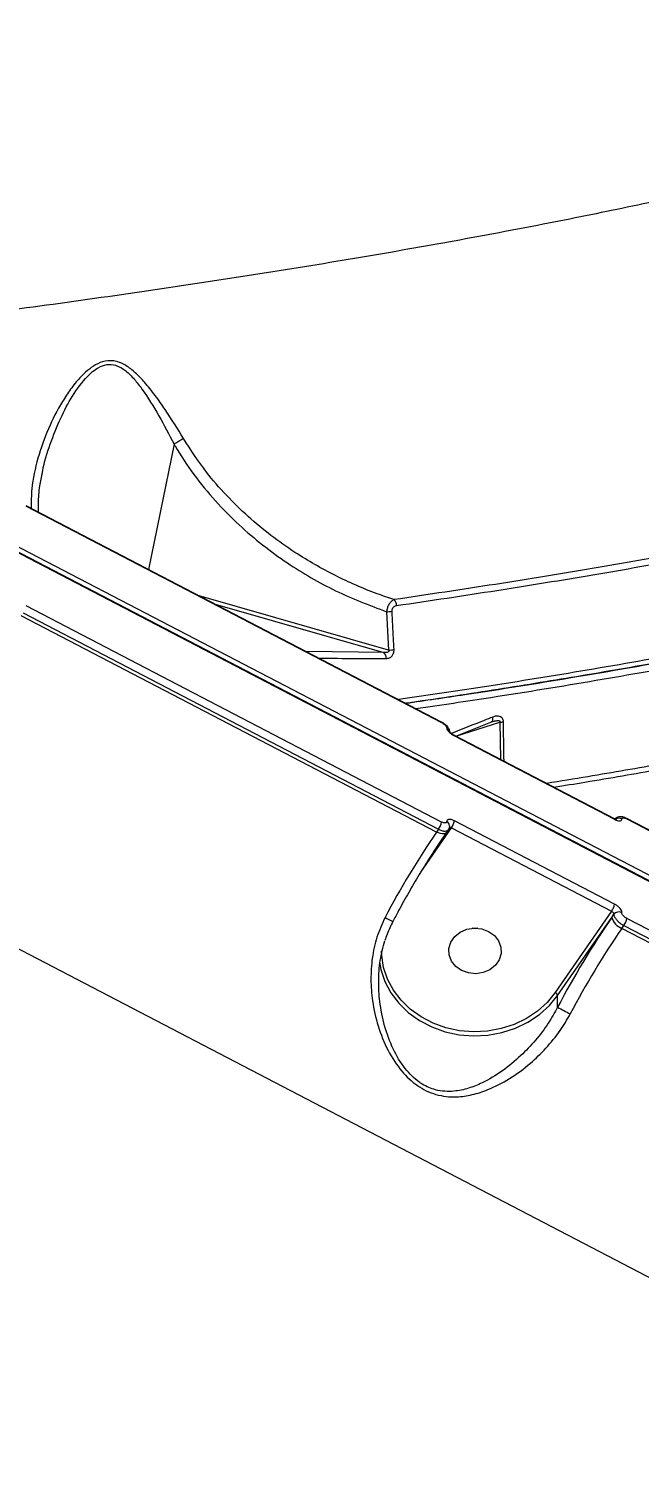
# Model space of a CAD drawing. Header units: millimetres. Extents: x -4335 to 4318, y -3792 to 3101.
# Drawn here: x 1230.8 to 1335.4, y 196 to 440.5 of the extents above; entities that cross this region are included whole.
import ezdxf

# ---------------------------------------------------------------- set-up
doc = ezdxf.new("R2010")
doc.units = ezdxf.units.MM
doc.layers.add('DIKOM_ОБЪЕКТ', color=7, linetype='Continuous')
doc.layers.add('DIKOM_РАЗМЕР_ОБЪЕКТА', color=7, linetype='Continuous')
doc.styles.add('style1', font='arial.ttf', dxfattribs={"width": 0.8})
doc.dimstyles.new('1-50', dxfattribs={"dimtxt": 300, "dimasz": 200, "dimexe": 100, "dimexo": 0, "dimgap": 100, "dimtad": 1, "dimtxsty": 'style1', "dimcen": 200, "dimclrd": 7, "dimclre": 7, "dimclrt": 7, "dimadec": 1, "dimazin": 2, "dimtfac": 1, "dimtmove": 0, "dimatfit": 2, "dimfxl": 0, "dimlwd": 25, "dimlwe": 18, "dimarcsym": 0})

# ---------------------------------------------------------------- blocks, each defined once
blk = doc.blocks.new('*D2')
at = {"layer": 'Defpoints', "color": 0, "transparency": 16777216}
for p in [(2711.72, 601.17), (-2007.01, 181.47), (-2007.01, -2298.93)]:
    blk.add_point(p, dxfattribs=at)
at = {"layer": 'DIKOM_РАЗМЕР_ОБЪЕКТА', "color": 7, "lineweight": 18, "transparency": 16777216}
for p, q in [((2711.72, 601.17), (2711.72, -2398.93)), ((-2007.01, 181.47), (-2007.01, -2398.93))]:
    blk.add_line(p, q, dxfattribs=at)
at = {"layer": 'DIKOM_РАЗМЕР_ОБЪЕКТА', "color": 7, "lineweight": 25, "transparency": 16777216}
blk.add_line((2511.72, -2298.93), (-1807.01, -2298.93), dxfattribs=at)
at = {"layer": 'DIKOM_РАЗМЕР_ОБЪЕКТА', "color": 7, "transparency": 16777216}
for points in [[(-1807.01, -2265.6), (-1807.01, -2332.27), (-2007.01, -2298.93)], [(2511.72, -2265.6), (2511.72, -2332.27), (2711.72, -2298.93)]]:
    blk.add_solid(points, dxfattribs=at)
at = {"layer": 'DIKOM_РАЗМЕР_ОБЪЕКТА', "color": 7, "transparency": 16777216, "insert": (-22.56, -2045.76), "char_height": 300, "attachment_point": 5, "style": 'style1'}
blk.add_mtext('4750', dxfattribs=at)
blk = doc.blocks.new('*D3')
at = {"layer": 'Defpoints', "color": 0, "transparency": 16777216}
for p in [(-2375.87, 1532.76), (1667.44, 1532.76), (-1786.5, -1525.94)]:
    blk.add_point(p, dxfattribs=at)
at = {"layer": 'DIKOM_РАЗМЕР_ОБЪЕКТА', "color": 7, "lineweight": 18, "transparency": 16777216}
for p, q in [((1667.44, 1532.76), (-2475.87, 1532.76)), ((-1786.5, -1525.94), (-2475.87, -1525.94))]:
    blk.add_line(p, q, dxfattribs=at)
at = {"layer": 'DIKOM_РАЗМЕР_ОБЪЕКТА', "color": 7, "lineweight": 25, "transparency": 16777216}
blk.add_line((-2375.87, -1325.94), (-2375.87, 1332.76), dxfattribs=at)
at = {"layer": 'DIKOM_РАЗМЕР_ОБЪЕКТА', "color": 7, "transparency": 16777216}
for points in [[(-2409.21, 1332.76), (-2342.54, 1332.76), (-2375.87, 1532.76)], [(-2409.21, -1325.94), (-2342.54, -1325.94), (-2375.87, -1525.94)]]:
    blk.add_solid(points, dxfattribs=at)
at = {"layer": 'DIKOM_РАЗМЕР_ОБЪЕКТА', "color": 7, "transparency": 16777216, "insert": (-2629.15, -119.32), "char_height": 300, "attachment_point": 5, "rotation": 90, "style": 'style1'}
blk.add_mtext('3050', dxfattribs=at)

msp = doc.modelspace()

# ---------------------------------------------------------------- linework, layer by layer
at = {"layer": 'DIKOM_ОБЪЕКТ', "color": 7, "linetype": 'Continuous', "lineweight": 15}
for p, q in [((1473.528, 224.458), (1058.659, 440.339)), ((1058.605, 439.483), (1473.474, 223.601)), ((1058.659, 439.337), (1473.528, 223.455)), ((1255.67, 369.307), (1251.283, 347.873)), ((1233.06, 363.987), (1233.136, 364.456)), ((1230.29, 358.797), (1301.435, 321.776)), ((1230.343, 358.672), (1301.488, 321.651)), ((1094.651, 352.804), (1394.66, 196.691)), ((1292.422, 334.05), (1259.997, 343.339)), ((1300.634, 302.899), (1229.489, 339.92)), ((1229.829, 340.41), (1300.974, 303.389)), ((1301.488, 304.611), (1230.343, 341.632)), ((1262.738, 341.913), (1291.578, 333.65)), ((1292.075, 340.621), (1292.422, 334.05)), ((1291.578, 333.65), (1278.335, 333.797)), ((1303.909, 319.334), (1309.933, 321.714)), ((1303.935, 319.321), (1311.464, 321.729)), ((1309.933, 321.714), (1310.094, 321.763)), ((1311.464, 321.729), (1311.571, 315.347)), ((1303.626, 319.481), (1331.056, 305.208)), ((1303.68, 319.353), (1331.109, 305.08)), ((1297.932, 296.051), (1303.165, 303.594)), ((1300.974, 303.389), (1300.634, 302.899)), ((1302.631, 303.27), (1302.277, 302.759)), ((1302.849, 303.915), (1302.85, 303.932)), ((1303.165, 303.594), (1330.594, 289.321)), ((1331.109, 290.545), (1303.68, 304.819)), ((1333.15, 305.273), (1404.295, 268.252)), ((1333.15, 305.273), (1333.156, 305.27)), ((1333.203, 305.148), (1404.348, 268.127)), ((1330.594, 289.321), (1320.938, 275.403)), ((1330.635, 288.288), (1330.995, 288.807)), ((1321.366, 274.93), (1330.635, 288.288)), ((1332.349, 286.396), (1332.689, 286.886)), ((1403.494, 249.375), (1332.349, 286.396)), ((1332.689, 286.886), (1403.834, 249.865)), ((1404.348, 251.086), (1333.203, 288.107)), ((1321.366, 272.905), (1321.366, 274.93))]:
    msp.add_line(p, q, dxfattribs=at)
at = {"layer": 'DIKOM_ОБЪЕКТ', "color": 7, "linetype": 'Continuous', "lineweight": 15, "flags": 128}
for points in [[(1309.933, 321.714), (1310.029, 321.747), (1310.114, 321.808), (1310.184, 321.893), (1310.238, 322.002), (1310.274, 322.13), (1310.29, 322.273), (1310.287, 322.428), (1310.265, 322.59)], [(1303.624, 319.482), (1303.635, 319.475), (1303.667, 319.43), (1303.68, 319.353)], [(1302.276, 302.758), (1302.218, 302.693), (1302.059, 302.602), (1301.846, 302.562), (1301.586, 302.572), (1301.29, 302.634), (1300.968, 302.745), (1300.634, 302.899)], [(1304.905, 279.199), (1303.913, 279.9), (1303.188, 280.814), (1302.79, 281.869), (1302.752, 282.978), (1303.075, 284.051), (1303.735, 285.002), (1304.677, 285.753), (1305.826, 286.244), (1307.087, 286.435), (1308.36, 286.31), (1309.541, 285.88), (1310.534, 285.179), (1311.258, 284.264), (1311.656, 283.21), (1311.695, 282.101), (1311.371, 281.028), (1310.711, 280.077), (1309.769, 279.326), (1308.62, 278.835), (1307.359, 278.644), (1306.086, 278.769), (1304.905, 279.199)], [(1306.744, 286.414), (1307.359, 286.394), (1307.702, 286.414)], [(1307.702, 286.414), (1307.359, 286.394), (1306.744, 286.414)], [(1320.938, 275.403), (1319.556, 273.712), (1317.9, 272.219), (1316.004, 270.956), (1313.913, 269.952), (1311.672, 269.229), (1309.331, 268.804), (1306.944, 268.685), (1304.563, 268.876), (1302.241, 269.372), (1300.03, 270.162), (1297.981, 271.229), (1296.137, 272.548), (1294.542, 274.09), (1293.229, 275.822), (1292.229, 277.703), (1291.565, 279.692), (1291.249, 281.745), (1291.223, 282.495)], [(1290.838, 280.61), (1291.075, 279.353), (1291.761, 277.302), (1292.792, 275.362), (1294.145, 273.576), (1295.791, 271.986), (1297.692, 270.625), (1299.806, 269.525), (1302.085, 268.71), (1304.48, 268.199), (1306.935, 268.002), (1309.397, 268.125), (1311.811, 268.563), (1314.122, 269.309), (1316.278, 270.344), (1318.233, 271.646), (1319.942, 273.186), (1321.366, 274.93)]]:
    msp.add_lwpolyline(points, dxfattribs=at)
at = {"layer": 'DIKOM_ОБЪЕКТ', "color": 7, "linetype": 'Continuous', "lineweight": 15}
for centre, radius, start, end in [((1292.432, 341.709), 1.345, 358.53639, 46.73676), ((1292.19, 345.581), 4.961, 268.67651, 279.43784), ((1290.848, 332.769), 1.144, 351.53381, 50.36524), ((1292.445, 339.181), 5.131, 269.74842, 280.16872), ((1301.364, 321.672), 0.126, 350.36304, 55.55548), ((1301.995, 319.961), 0.856, 3.04823, 64.378), ((1311.458, 330.29), 8.561, 270.0397, 274.27515), ((1298.668, 305.08), 2.858, 323.74742, 350.55827), ((1302.015, 303.937), 0.835, 359.65492, 65.19421), ((1300.869, 305.279), 2.848, 323.71337, 350.68816), ((1330.983, 305.103), 0.128, 349.85901, 55.2413), ((1331.861, 304.134), 1.11, 62.89831, 119.26074), ((1333.075, 305.168), 0.13, 351.16672, 51.46436), ((1417.121, 222.734), 141.407, 145.46477, 152.3995), ((1328.3, 291.005), 2.846, 323.70504, 350.69649), ((1331.847, 288.122), 1.094, 61.62613, 141.17859), ((1302.862, 308.723), 23.268, 241.63198, 245.2896), ((1452.947, 204.114), 148.478, 145.4647, 152.39941), ((1448.842, 206.227), 141.413, 145.46476, 152.39918), ((1333.459, 289.125), 2.946, 196.49487, 247.86269), ((1330.383, 288.577), 2.86, 323.75233, 350.55337), ((1320.66, 274.721), 0.736, 16.49609, 67.85739), ((1352.321, 327.868), 63.081, 240.61265, 242.83605)]:
    msp.add_arc(centre, radius, start, end, dxfattribs=at)
for points, knots in [([(1426.91, 446.245), (1426.916, 445.927), (1426.941, 444.705), (1425.675, 442.509), (1423.163, 439.718), (1419.429, 436.923), (1414.679, 434.14), (1408.763, 431.288), (1401.656, 428.371), (1393.35, 425.396), (1383.823, 422.361), (1373.053, 419.277), (1360.983, 416.139), (1347.756, 412.994), (1333.703, 409.921), (1318.999, 406.945), (1303.77, 404.077), (1287.601, 401.238), (1270.511, 398.443), (1252.54, 395.707), (1234.199, 393.108), (1215.566, 390.657), (1196.829, 388.351), (1184.001, 386.917), (1177.621, 386.204)], [0, 0, 0, 0, 0.0169744, 0.0652169, 0.1134185, 0.1587682, 0.204152, 0.2495011, 0.2961589, 0.3428548, 0.3895123, 0.4378578, 0.4862033, 0.5352431, 0.584283, 0.6303421, 0.6764374, 0.7224971, 0.7698989, 0.8173391, 0.8647416, 0.9099677, 0.9552266, 1, 1, 1, 1]), ([(1257.305, 370.258), (1256.276, 371.933), (1254.717, 374.471), (1252.466, 377.675), (1250.823, 379.744), (1249.235, 381.422), (1247.674, 382.705), (1245.867, 383.595), (1243.929, 383.656), (1242.228, 382.962), (1240.806, 381.935), (1239.373, 380.534), (1237.936, 378.747), (1236.048, 375.859), (1234.042, 371.922), (1232.258, 366.894), (1231.253, 362.295), (1231.203, 359.441), (1231.184, 358.332)], [0, 0, 0, 0, 0.1104632, 0.1674311, 0.2243532, 0.2646117, 0.3055853, 0.3483882, 0.3915874, 0.4292446, 0.4643553, 0.5003299, 0.551606, 0.6029361, 0.7081915, 0.8176807, 0.9292291, 1, 1, 1, 1]), ([(1233.136, 364.456), (1233.151, 364.555), (1233.407, 366.193), (1234.437, 369.331), (1236.135, 373.613), (1238.199, 377.594), (1240.366, 380.571), (1242.445, 382.38), (1244.145, 383.046), (1245.252, 382.959), (1246.357, 382.591), (1247.507, 381.863), (1248.91, 380.44), (1250.822, 377.922), (1253.115, 374.227), (1254.825, 370.957), (1255.673, 369.316), (1255.674, 369.314)], [0, 0, 0, 0, 0.0075195, 0.12427, 0.2407319, 0.3447787, 0.4482802, 0.5080462, 0.5484517, 0.5885339, 0.5950161, 0.6417308, 0.6931157, 0.7446852, 0.8721852, 0.9998952, 1, 1, 1, 1]), ([(1461.588, 376.064), (1461.093, 374.95), (1460.102, 372.724), (1456.928, 369.365), (1452.568, 366.015), (1446.969, 362.681), (1440.072, 359.31), (1431.836, 355.912), (1422.259, 352.498), (1411.553, 349.143), (1399.781, 345.857), (1387.028, 342.65), (1373.086, 339.468), (1357.951, 336.324), (1341.658, 333.229), (1324.526, 330.257), (1308.684, 327.702), (1298.298, 326.195), (1294.112, 325.587)], [0, 0, 0, 0, 0.0647256, 0.1293986, 0.1922452, 0.2551403, 0.317987, 0.3826591, 0.4473841, 0.5120561, 0.5749033, 0.6377988, 0.700646, 0.7653186, 0.8300438, 0.8947166, 0.9575637, 1, 1, 1, 1]), ([(1297.093, 324.036), (1301.408, 324.67), (1312.06, 326.237), (1327.899, 328.834), (1344.689, 331.796), (1360.363, 334.817), (1375.214, 337.94), (1389.143, 341.162), (1402.081, 344.472), (1413.743, 347.797), (1424.118, 351.126), (1433.225, 354.447), (1441.213, 357.814), (1448.002, 361.218), (1453.55, 364.647), (1457.691, 368.024), (1460.481, 371.205), (1461.263, 373.225), (1461.627, 374.167)], [0, 0, 0, 0, 0.0444102, 0.1096235, 0.1729962, 0.2364176, 0.2997903, 0.3650038, 0.4302703, 0.4954838, 0.5588557, 0.6222764, 0.6856483, 0.7508609, 0.8161267, 0.8813393, 0.9447117, 1, 1, 1, 1]), ([(1255.674, 369.314), (1255.673, 369.314), (1255.672, 369.312), (1255.67, 369.309), (1255.67, 369.307), (1255.67, 369.307)], [0, 0, 0, 0, 0.3054855, 0.7139459, 1, 1, 1, 1]), ([(1255.67, 369.307), (1255.73, 369.202), (1256.766, 367.415), (1258.993, 364.061), (1262.692, 359.542), (1266.664, 355.529), (1270.811, 352.001), (1276.235, 348.078), (1283.259, 343.976), (1289.136, 341.74), (1292.075, 340.621)], [0, 0, 0, 0, 0.007531, 0.1291229, 0.2511156, 0.3728214, 0.4835487, 0.5942891, 0.7971153, 1, 1, 1, 1]), ([(1257.305, 370.258), (1257.273, 370.24), (1257.123, 370.154), (1256.777, 369.953), (1256.237, 369.641), (1255.862, 369.423), (1255.674, 369.314)], [0, 0, 0, 0, 0.0659454, 0.3172545, 0.6586383, 1, 1, 1, 1]), ([(1293.354, 342.689), (1292.391, 343.015), (1288.975, 344.173), (1283.219, 346.697), (1277.17, 350.154), (1272.239, 353.639), (1268.296, 356.896), (1264.592, 360.516), (1260.766, 364.895), (1258.56, 368.313), (1257.305, 370.258)], [0, 0, 0, 0, 0.0670621, 0.2378735, 0.4109022, 0.5196083, 0.6283006, 0.740236, 0.852148, 1, 1, 1, 1]), ([(1233.101, 364.456), (1232.94, 363.688), (1232.572, 361.925), (1232.358, 359.649), (1232.414, 358.176), (1232.433, 357.682)], [0, 0, 0, 0, 0.3392865, 0.7783075, 1, 1, 1, 1]), ([(1448.81, 363.466), (1448.202, 363.078), (1445.825, 361.565), (1440.369, 358.917), (1432.475, 355.537), (1423.284, 352.175), (1412.926, 348.843), (1401.362, 345.546), (1388.645, 342.291), (1374.822, 339.087), (1359.961, 335.947), (1344.125, 332.888), (1328.43, 330.105), (1313.036, 327.596), (1302.363, 325.932), (1296.303, 325.068), (1295.365, 324.935)], [0, 0, 0, 0, 0.028502, 0.1112352, 0.1939687, 0.2765701, 0.3589118, 0.4412545, 0.5238568, 0.6065912, 0.6893257, 0.771928, 0.8542706, 0.9209927, 0.9877835, 1, 1, 1, 1]), ([(1295.339, 324.949), (1298.737, 325.441), (1308.507, 326.856), (1323.558, 329.288), (1340.506, 332.223), (1356.341, 335.22), (1371.368, 338.321), (1385.489, 341.521), (1398.622, 344.812), (1410.528, 348.12), (1421.007, 351.436), (1427.529, 353.644), (1430.254, 354.754), (1430.263, 354.758)], [0, 0, 0, 0, 0.0567614, 0.1631717, 0.2665785, 0.3700647, 0.4734714, 0.5798817, 0.6863788, 0.7927892, 0.896195, 0.9996807, 1, 1, 1, 1]), ([(1357.753, 353.612), (1352.874, 352.662), (1343.116, 350.761), (1327.357, 347.993), (1310.862, 345.287), (1299.19, 343.555), (1293.354, 342.689)], [0, 0, 0, 0, 0.2486148, 0.4972305, 0.7486149, 1, 1, 1, 1]), ([(1293.777, 341.675), (1299.557, 342.532), (1311.117, 344.248), (1327.587, 346.947), (1343.44, 349.728), (1353.322, 351.653), (1358.263, 352.615)], [0, 0, 0, 0, 0.2486161, 0.4972327, 0.748616, 1, 1, 1, 1]), ([(1293.354, 342.689), (1293.209, 342.616), (1292.918, 342.469), (1292.526, 341.999), (1292.236, 341.416), (1292.111, 340.933), (1292.081, 340.675), (1292.075, 340.621)], [0, 0, 0, 0, 0.2435219, 0.4875413, 0.7197698, 0.9418337, 1, 1, 1, 1]), ([(1293.003, 340.687), (1293.004, 340.747), (1293.004, 340.898), (1293.074, 341.154), (1293.237, 341.406), (1293.483, 341.602), (1293.673, 341.649), (1293.777, 341.675)], [0, 0, 0, 0, 0.120764, 0.3075478, 0.5229216, 0.7374216, 1, 1, 1, 1]), ([(1293.35, 334.13), (1293.311, 334.785), (1293.179, 336.971), (1293.076, 339.157), (1293.003, 340.687)], [0, 0, 0, 0, 0.2996338, 1, 1, 1, 1]), ([(1280.458, 332.692), (1282.615, 332.659), (1286.505, 332.599), (1290.292, 332.6), (1291.98, 332.601)], [0, 0, 0, 0, 0.5544074, 1, 1, 1, 1]), ([(1292.422, 334.05), (1292.438, 334.011), (1292.463, 333.947), (1292.456, 333.855), (1292.422, 333.784), (1292.359, 333.722), (1292.229, 333.654), (1291.961, 333.605), (1291.728, 333.633), (1291.578, 333.65)], [0, 0, 0, 0, 0.1044781, 0.174088, 0.229759, 0.3047792, 0.3966667, 0.6086448, 1, 1, 1, 1]), ([(1291.98, 332.601), (1292.187, 332.626), (1292.531, 332.668), (1292.962, 332.983), (1293.228, 333.364), (1293.352, 333.775), (1293.351, 334.024), (1293.35, 334.13)], [0, 0, 0, 0, 0.3038745, 0.5023274, 0.7017005, 0.873289, 1, 1, 1, 1]), ([(1312.096, 321.753), (1312.088, 321.86), (1312.072, 322.075), (1311.941, 322.347), (1311.722, 322.579), (1311.343, 322.754), (1310.826, 322.774), (1310.448, 322.65), (1310.265, 322.59)], [0, 0, 0, 0, 0.1098598, 0.2200531, 0.3257351, 0.4925269, 0.7537329, 1, 1, 1, 1]), ([(1301.434, 321.771), (1301.473, 321.752), (1301.716, 321.635), (1302.154, 321.308), (1302.573, 320.84), (1302.819, 320.396), (1302.822, 320.111), (1302.824, 320.005)], [0, 0, 0, 0, 0.0526296, 0.3353423, 0.6333923, 0.864385, 1, 1, 1, 1]), ([(1301.488, 321.651), (1301.585, 321.596), (1301.778, 321.485), (1302.038, 321.27), (1302.237, 321.05), (1302.346, 320.864), (1302.36, 320.77), (1302.366, 320.733)], [0, 0, 0, 0, 0.214237, 0.4285889, 0.643171, 0.8580574, 1, 1, 1, 1]), ([(1302.366, 320.733), (1302.374, 320.678), (1302.395, 320.538), (1302.558, 320.257), (1302.855, 319.926), (1303.245, 319.602), (1303.535, 319.436), (1303.68, 319.353)], [0, 0, 0, 0, 0.1418429, 0.3567015, 0.571316, 0.7856961, 1, 1, 1, 1]), ([(1310.265, 322.59), (1309.765, 322.392), (1307.423, 321.462), (1305.049, 320.525), (1303.181, 319.789)], [0, 0, 0, 0, 0.2131592, 1, 1, 1, 1]), ([(1310.094, 321.763), (1310.22, 321.803), (1310.521, 321.899), (1310.926, 321.977), (1311.248, 321.988), (1311.401, 321.949), (1311.461, 321.902), (1311.48, 321.87), (1311.489, 321.835), (1311.489, 321.789), (1311.473, 321.751), (1311.464, 321.729)], [0, 0, 0, 0, 0.2456294, 0.5881375, 0.7695788, 0.8569126, 0.8871401, 0.9176763, 0.9262494, 0.9561883, 1, 1, 1, 1]), ([(1312.189, 315.025), (1312.15, 316.963), (1312.105, 319.205), (1312.097, 321.448), (1312.096, 321.753)], [0, 0, 0, 0, 0.8640734, 1, 1, 1, 1]), ([(1302.827, 320.148), (1302.826, 320.15), (1302.823, 320.158), (1302.85, 320.108), (1302.921, 320.017), (1303.057, 319.875), (1303.257, 319.709), (1303.465, 319.566), (1303.586, 319.505), (1303.625, 319.486)], [0, 0, 0, 0, 0.0504845, 0.1716191, 0.3168712, 0.4790394, 0.6815046, 0.8985629, 1, 1, 1, 1]), ([(1363.112, 319.104), (1359.273, 318.339), (1351.595, 316.808), (1339.342, 314.566), (1328.658, 312.701), (1321.847, 311.607), (1319.486, 311.228)], [0, 0, 0, 0, 0.2823913, 0.5647829, 0.8491672, 1, 1, 1, 1]), ([(1320.725, 310.583), (1322.503, 310.869), (1328.692, 311.864), (1338.801, 313.63), (1351.077, 315.873), (1358.799, 317.412), (1362.66, 318.181)], [0, 0, 0, 0, 0.1179893, 0.4106174, 0.7053082, 1, 1, 1, 1]), ([(1300.974, 303.389), (1301.099, 303.329), (1301.418, 303.176), (1301.905, 303.046), (1302.333, 303.06), (1302.58, 303.15), (1302.615, 303.263), (1302.62, 303.278)], [0, 0, 0, 0, 0.1725006, 0.435692, 0.6989973, 0.962363, 1, 1, 1, 1]), ([(1302.366, 304.695), (1302.354, 304.64), (1302.331, 304.531), (1302.176, 304.449), (1301.954, 304.442), (1301.711, 304.504), (1301.551, 304.58), (1301.488, 304.611)], [0, 0, 0, 0, 0.215162, 0.4301843, 0.6449791, 0.8594481, 1, 1, 1, 1]), ([(1303.68, 304.819), (1303.585, 304.864), (1303.346, 304.978), (1302.981, 305.072), (1302.649, 305.063), (1302.418, 304.941), (1302.383, 304.777), (1302.366, 304.695)], [0, 0, 0, 0, 0.1405848, 0.3551021, 0.5698923, 0.7848338, 1, 1, 1, 1]), ([(1302.832, 303.932), (1302.835, 303.889), (1302.852, 303.693), (1302.772, 303.447), (1302.642, 303.306), (1302.618, 303.279)], [0, 0, 0, 0, 0.1880643, 0.8497461, 1, 1, 1, 1]), ([(1302.737, 303.598), (1302.739, 303.603), (1302.75, 303.635), (1302.817, 303.665), (1302.929, 303.675), (1303.053, 303.647), (1303.133, 303.609), (1303.165, 303.594)], [0, 0, 0, 0, 0.0379197, 0.3015778, 0.5650212, 0.8277713, 1, 1, 1, 1]), ([(1331.054, 305.212), (1331.1, 305.188), (1331.215, 305.128), (1331.355, 305.079), (1331.459, 305.056), (1331.463, 305.056), (1331.464, 305.056)], [0, 0, 0, 0, 0.2131385, 0.5313173, 0.7872681, 1, 1, 1, 1]), ([(1331.077, 305.034), (1331.115, 305.097), (1331.227, 305.279), (1331.531, 305.461), (1331.916, 305.572), (1332.355, 305.562), (1332.771, 305.465), (1333.046, 305.311), (1333.148, 305.254)], [0, 0, 0, 0, 0.092844, 0.2697354, 0.4353907, 0.6160266, 0.8570896, 1, 1, 1, 1]), ([(1331.109, 305.08), (1331.203, 305.034), (1331.442, 304.919), (1331.8, 304.816), (1332.12, 304.807), (1332.334, 304.905), (1332.356, 305.05), (1332.367, 305.122)], [0, 0, 0, 0, 0.1406394, 0.3550979, 0.5699095, 0.7849474, 1, 1, 1, 1]), ([(1332.367, 305.122), (1332.374, 305.17), (1332.388, 305.267), (1332.53, 305.331), (1332.743, 305.325), (1332.982, 305.255), (1333.14, 305.178), (1333.203, 305.148)], [0, 0, 0, 0, 0.2151341, 0.4301711, 0.6449424, 0.8594372, 1, 1, 1, 1]), ([(1302.277, 302.759), (1301.954, 302.289), (1301.016, 300.925), (1299.466, 298.552), (1297.645, 295.615), (1295.856, 292.569), (1294.353, 289.878), (1293.463, 288.202), (1293.136, 287.585)], [0, 0, 0, 0, 0.1029202, 0.298314, 0.4939506, 0.6897816, 0.8857451, 1, 1, 1, 1]), ([(1330.594, 289.321), (1330.642, 289.293), (1330.738, 289.236), (1330.862, 289.119), (1330.952, 288.995), (1330.995, 288.887), (1330.995, 288.83), (1330.995, 288.807)], [0, 0, 0, 0, 0.214011, 0.428245, 0.6427868, 0.8579274, 1, 1, 1, 1]), ([(1330.995, 288.807), (1331.002, 288.727), (1331.019, 288.525), (1331.219, 288.128), (1331.602, 287.665), (1332.112, 287.221), (1332.496, 286.997), (1332.689, 286.886)], [0, 0, 0, 0, 0.1417277, 0.3564047, 0.5709698, 0.7854631, 1, 1, 1, 1]), ([(1332.367, 289.084), (1332.362, 289.146), (1332.352, 289.302), (1332.206, 289.605), (1331.922, 289.957), (1331.542, 290.294), (1331.253, 290.461), (1331.109, 290.545)], [0, 0, 0, 0, 0.1418422, 0.3567056, 0.5713387, 0.7857255, 1, 1, 1, 1]), ([(1333.203, 288.107), (1333.107, 288.163), (1332.915, 288.275), (1332.662, 288.5), (1332.473, 288.736), (1332.376, 288.939), (1332.369, 289.043), (1332.367, 289.084)], [0, 0, 0, 0, 0.2142584, 0.4286065, 0.6432037, 0.8580946, 1, 1, 1, 1]), ([(1291.807, 288.248), (1291.306, 287.15), (1290.287, 284.916), (1289.544, 281.308), (1289.309, 277.63), (1289.61, 273.731), (1290.528, 269.625), (1292.172, 265.538), (1294.428, 262.022), (1296.816, 259.758), (1298.874, 258.548), (1300.539, 257.913), (1302.277, 257.575), (1304.369, 257.508), (1306.769, 257.865), (1309.816, 258.858), (1313.172, 260.594), (1316.505, 263.035), (1319.415, 265.845), (1321.754, 268.683), (1322.968, 270.785), (1323.522, 271.745)], [0, 0, 0, 0, 0.0545826, 0.1110313, 0.1659464, 0.2220129, 0.289072, 0.3579608, 0.4226729, 0.4774033, 0.5047501, 0.5330994, 0.5623551, 0.5923826, 0.6398899, 0.6885849, 0.7592839, 0.8320598, 0.8901594, 0.9498675, 1, 1, 1, 1]), ([(1293.168, 287.568), (1292.973, 287.213), (1292.403, 286.174), (1292.029, 285.048), (1291.783, 284.306)], [0, 0, 0, 0, 0.3416877, 1, 1, 1, 1]), ([(1291.742, 269.696), (1291.419, 271.089), (1290.836, 273.605), (1290.661, 277.379), (1290.877, 280.885), (1291.458, 283.168), (1291.744, 284.294)], [0, 0, 0, 0, 0.2918475, 0.5273053, 0.7668618, 1, 1, 1, 1]), ([(1321.366, 272.905), (1320.849, 271.976), (1319.727, 269.962), (1317.579, 267.176), (1314.949, 264.407), (1311.903, 261.905), (1308.891, 260.085), (1306.107, 258.962), (1303.963, 258.496), (1302.053, 258.457), (1300.222, 258.74), (1298.701, 259.386), (1297.361, 260.278), (1296.345, 261.138), (1294.729, 262.962), (1293.013, 265.809), (1292.175, 268.373), (1291.742, 269.696)], [0, 0, 0, 0, 0.071975, 0.1559928, 0.2422945, 0.3443769, 0.4491475, 0.5162399, 0.5847021, 0.6245229, 0.6654144, 0.7239457, 0.7395383, 0.7760574, 0.8137934, 0.9039507, 1, 1, 1, 1])]:
    msp.add_open_spline(points, degree=3, knots=knots, dxfattribs=at)

# ---------------------------------------------------------------- dimensions: what is measured, and where the dimension line sits
at = {"layer": 'DIKOM_РАЗМЕР_ОБЪЕКТА'}
dim = msp.add_linear_dim(base=(-2375.873, 1532.764), p1=(-1786.496, -1525.942), p2=(1667.44, 1532.764), angle=90, text='3050', dimstyle='1-50', dxfattribs=at)
dim.commit()
dim.dimension.update_dxf_attribs({"geometry": '*D3', "text_midpoint": (-2375.873, -119.318), "dimtype": 160})
dim = msp.add_linear_dim(base=(-2007.007, -2298.934), p1=(2711.721, 601.173), p2=(-2007.007, 181.474), text='4750', dimstyle='1-50', dxfattribs=at)
dim.commit()
dim.dimension.update_dxf_attribs({"geometry": '*D2', "text_midpoint": (-22.564, -2298.934), "dimtype": 160})

doc.saveas('drawing.dxf')
